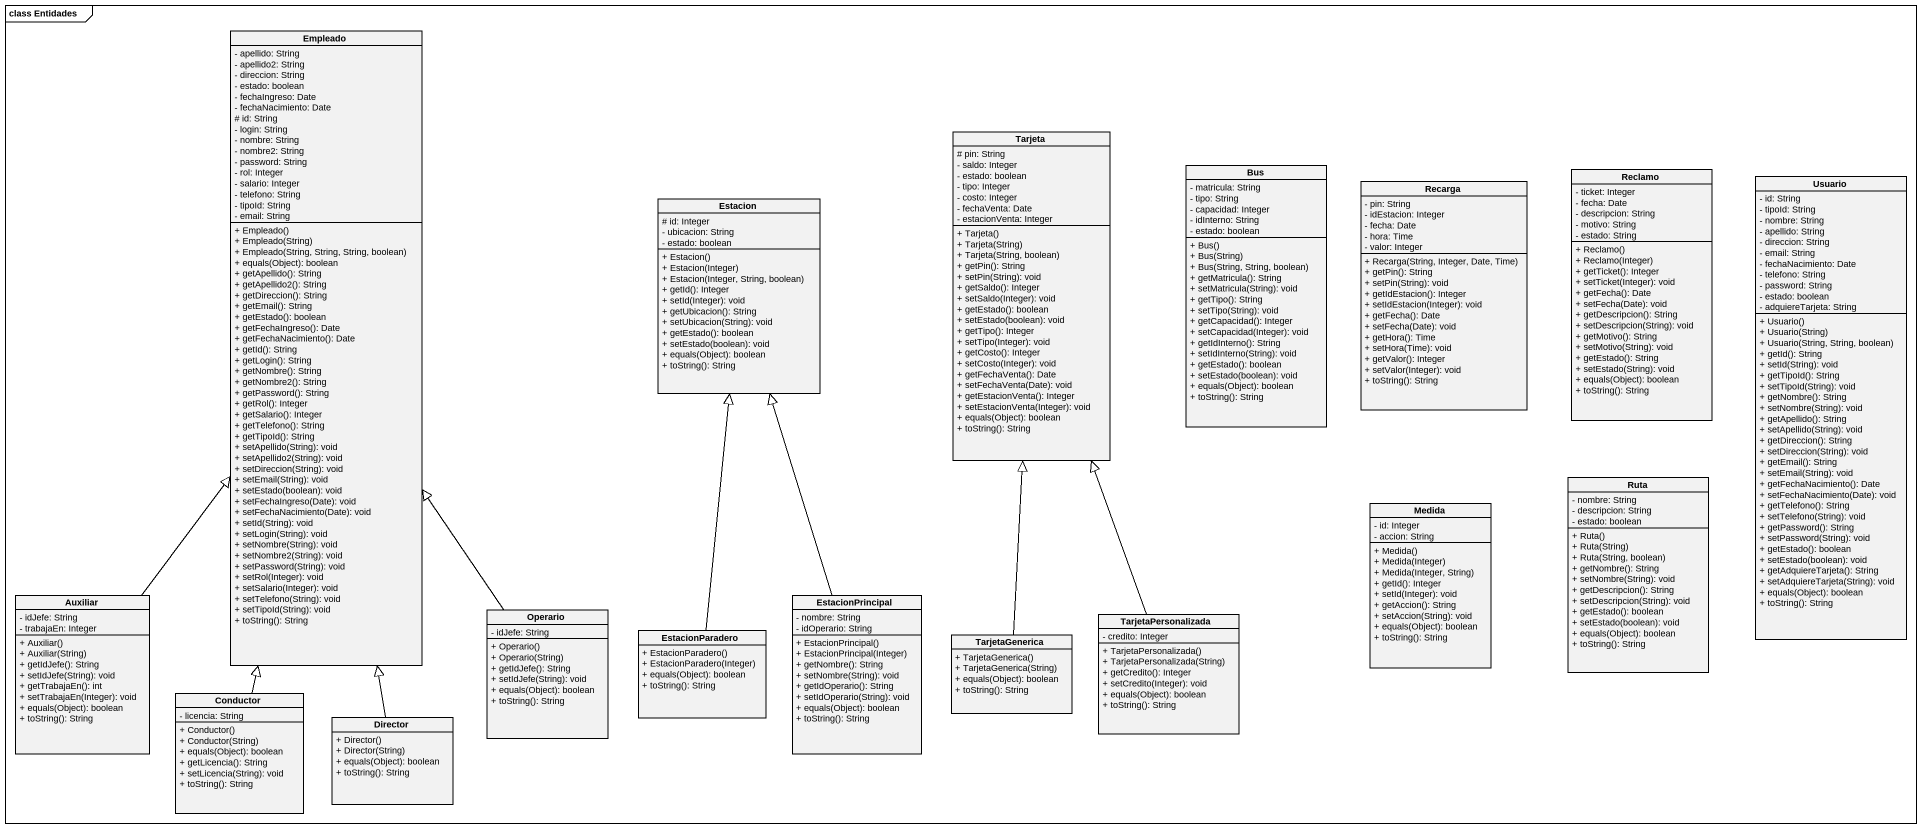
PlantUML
@startuml
mainframe class Entidades
hide circle
hide empty members
skinparam classAttributeIconSize 0
class Empleado {
  - apellido: String
  - apellido2: String
  - direccion: String
  - estado: boolean
  - fechaIngreso: Date
  - fechaNacimiento: Date
  # id: String
  - login: String
  - nombre: String
  - nombre2: String
  - password: String
  - rol: Integer
  - salario: Integer
  - telefono: String
  - tipoId: String
  - email: String
  + Empleado()
  + Empleado(String)
  + Empleado(String, String, String, boolean)
  + equals(Object): boolean
  + getApellido(): String
  + getApellido2(): String
  + getDireccion(): String
  + getEmail(): String
  + getEstado(): boolean
  + getFechaIngreso(): Date
  + getFechaNacimiento(): Date
  + getId(): String
  + getLogin(): String
  + getNombre(): String
  + getNombre2(): String
  + getPassword(): String
  + getRol(): Integer
  + getSalario(): Integer
  + getTelefono(): String
  + getTipoId(): String
  + setApellido(String): void
  + setApellido2(String): void
  + setDireccion(String): void
  + setEmail(String): void
  + setEstado(boolean): void
  + setFechaIngreso(Date): void
  + setFechaNacimiento(Date): void
  + setId(String): void
  + setLogin(String): void
  + setNombre(String): void
  + setNombre2(String): void
  + setPassword(String): void
  + setRol(Integer): void
  + setSalario(Integer): void
  + setTelefono(String): void
  + setTipoId(String): void
  + toString(): String
}
class Tarjeta {
  # pin: String
  - saldo: Integer
  - estado: boolean
  - tipo: Integer
  - costo: Integer
  - fechaVenta: Date
  - estacionVenta: Integer
  + Tarjeta()
  + Tarjeta(String)
  + Tarjeta(String, boolean)
  + getPin(): String
  + setPin(String): void
  + getSaldo(): Integer
  + setSaldo(Integer): void
  + getEstado(): boolean
  + setEstado(boolean): void
  + getTipo(): Integer
  + setTipo(Integer): void
  + getCosto(): Integer
  + setCosto(Integer): void
  + getFechaVenta(): Date
  + setFechaVenta(Date): void
  + getEstacionVenta(): Integer
  + setEstacionVenta(Integer): void
  + equals(Object): boolean
  + toString(): String
}
class Bus {
  - matricula: String
  - tipo: String
  - capacidad: Integer
  - idInterno: String
  - estado: boolean
  + Bus()
  + Bus(String)
  + Bus(String, String, boolean)
  + getMatricula(): String
  + setMatricula(String): void
  + getTipo(): String
  + setTipo(String): void
  + getCapacidad(): Integer
  + setCapacidad(Integer): void
  + getIdInterno(): String
  + setIdInterno(String): void
  + getEstado(): boolean
  + setEstado(boolean): void
  + equals(Object): boolean
  + toString(): String
}
class Reclamo {
  - ticket: Integer
  - fecha: Date
  - descripcion: String
  - motivo: String
  - estado: String
  + Reclamo()
  + Reclamo(Integer)
  + getTicket(): Integer
  + setTicket(Integer): void
  + getFecha(): Date
  + setFecha(Date): void
  + getDescripcion(): String
  + setDescripcion(String): void
  + getMotivo(): String
  + setMotivo(String): void
  + getEstado(): String
  + setEstado(String): void
  + equals(Object): boolean
  + toString(): String
}
class Usuario {
  - id: String
  - tipoId: String
  - nombre: String
  - apellido: String
  - direccion: String
  - email: String
  - fechaNacimiento: Date
  - telefono: String
  - password: String
  - estado: boolean
  - adquiereTarjeta: String
  + Usuario()
  + Usuario(String)
  + Usuario(String, String, boolean)
  + getId(): String
  + setId(String): void
  + getTipoId(): String
  + setTipoId(String): void
  + getNombre(): String
  + setNombre(String): void
  + getApellido(): String
  + setApellido(String): void
  + getDireccion(): String
  + setDireccion(String): void
  + getEmail(): String
  + setEmail(String): void
  + getFechaNacimiento(): Date
  + setFechaNacimiento(Date): void
  + getTelefono(): String
  + setTelefono(String): void
  + getPassword(): String
  + setPassword(String): void
  + getEstado(): boolean
  + setEstado(boolean): void
  + getAdquiereTarjeta(): String
  + setAdquiereTarjeta(String): void
  + equals(Object): boolean
  + toString(): String
}
class Estacion {
  # id: Integer
  - ubicacion: String
  - estado: boolean
  + Estacion()
  + Estacion(Integer)
  + Estacion(Integer, String, boolean)
  + getId(): Integer
  + setId(Integer): void
  + getUbicacion(): String
  + setUbicacion(String): void
  + getEstado(): boolean
  + setEstado(boolean): void
  + equals(Object): boolean
  + toString(): String
}
class Recarga {
  - pin: String
  - idEstacion: Integer
  - fecha: Date
  - hora: Time
  - valor: Integer
  + Recarga(String, Integer, Date, Time)
  + getPin(): String
  + setPin(String): void
  + getIdEstacion(): Integer
  + setIdEstacion(Integer): void
  + getFecha(): Date
  + setFecha(Date): void
  + getHora(): Time
  + setHora(Time): void
  + getValor(): Integer
  + setValor(Integer): void
  + toString(): String
}
class Ruta {
  - nombre: String
  - descripcion: String
  - estado: boolean
  + Ruta()
  + Ruta(String)
  + Ruta(String, boolean)
  + getNombre(): String
  + setNombre(String): void
  + getDescripcion(): String
  + setDescripcion(String): void
  + getEstado(): boolean
  + setEstado(boolean): void
  + equals(Object): boolean
  + toString(): String
}
class Medida {
  - id: Integer
  - accion: String
  + Medida()
  + Medida(Integer)
  + Medida(Integer, String)
  + getId(): Integer
  + setId(Integer): void
  + getAccion(): String
  + setAccion(String): void
  + equals(Object): boolean
  + toString(): String
}
class Auxiliar {
  - idJefe: String
  - trabajaEn: Integer
  + Auxiliar()
  + Auxiliar(String)
  + getIdJefe(): String
  + setIdJefe(String): void
  + getTrabajaEn(): int
  + setTrabajaEn(Integer): void
  + equals(Object): boolean
  + toString(): String
}
class EstacionPrincipal {
  - nombre: String
  - idOperario: String
  + EstacionPrincipal()
  + EstacionPrincipal(Integer)
  + getNombre(): String
  + setNombre(String): void
  + getIdOperario(): String
  + setIdOperario(String): void
  + equals(Object): boolean
  + toString(): String
}
class Operario {
  - idJefe: String
  + Operario()
  + Operario(String)
  + getIdJefe(): String
  + setIdJefe(String): void
  + equals(Object): boolean
  + toString(): String
}
class EstacionParadero {
  + EstacionParadero()
  + EstacionParadero(Integer)
  + equals(Object): boolean
  + toString(): String
}
class TarjetaGenerica {
  + TarjetaGenerica()
  + TarjetaGenerica(String)
  + equals(Object): boolean
  + toString(): String
}
class TarjetaPersonalizada {
  - credito: Integer
  + TarjetaPersonalizada()
  + TarjetaPersonalizada(String)
  + getCredito(): Integer
  + setCredito(Integer): void
  + equals(Object): boolean
  + toString(): String
}
class Conductor {
  - licencia: String
  + Conductor()
  + Conductor(String)
  + equals(Object): boolean
  + getLicencia(): String
  + setLicencia(String): void
  + toString(): String
}
class Director {
  + Director()
  + Director(String)
  + equals(Object): boolean
  + toString(): String
}
Auxiliar -up-|> Empleado
EstacionPrincipal -up-|> Estacion
Operario -up-|> Empleado
EstacionParadero -up-|> Estacion
TarjetaGenerica -up-|> Tarjeta
TarjetaPersonalizada -up-|> Tarjeta
Conductor -up-|> Empleado
Director -up-|> Empleado
@enduml
